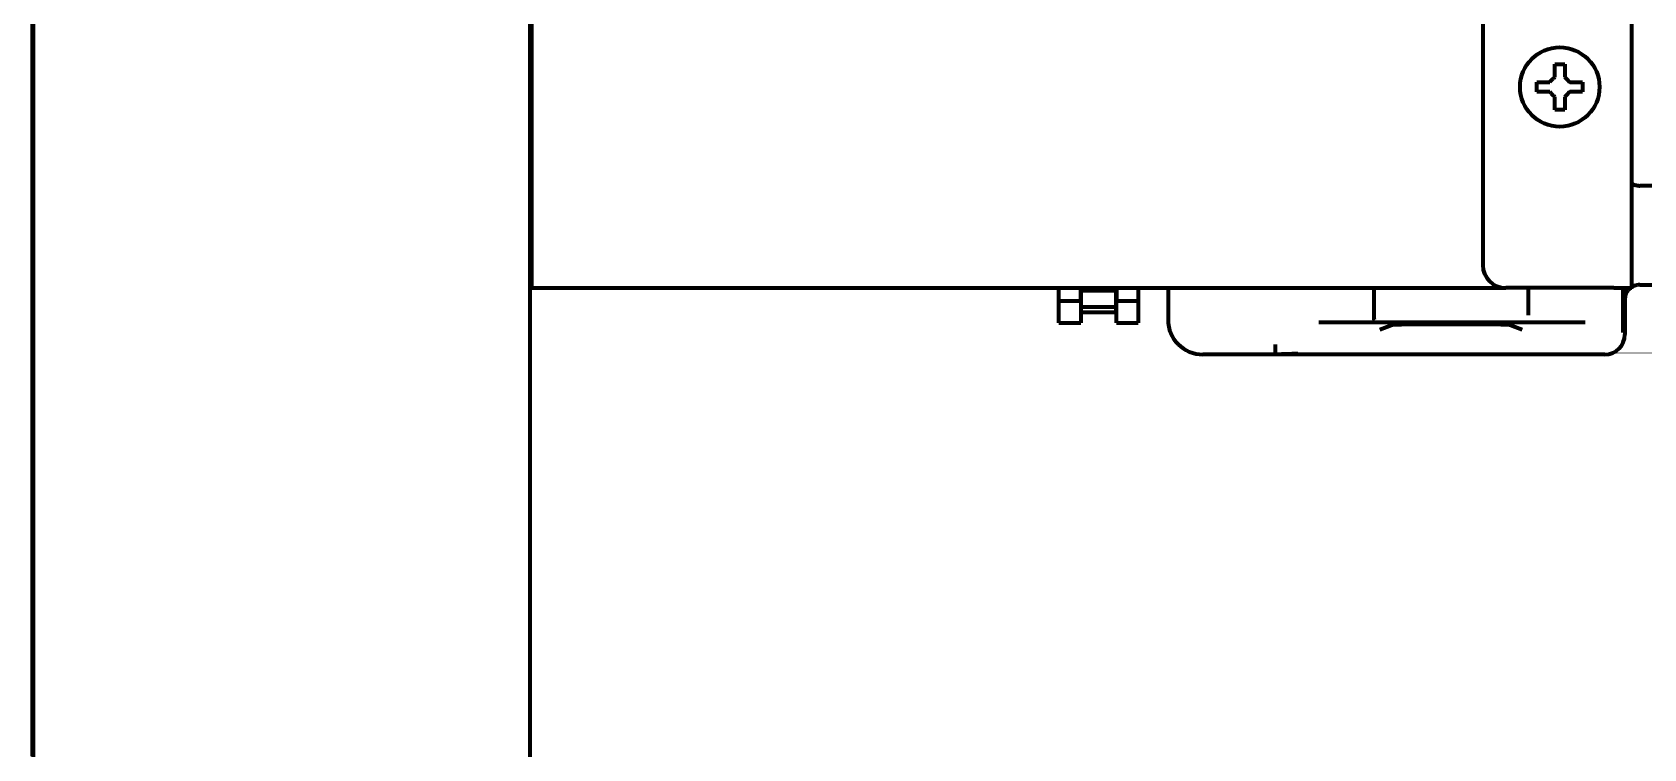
# Model space of a CAD drawing. Header units: inches. Extents: x -3022 to 7311, y 343 to 5680.
# Drawn here: x 2770.8 to 2933.1, y 2125.5 to 2197.8 of the extents above; entities that cross this region are included whole.
import ezdxf

# ---------------------------------------------------------------- set-up
doc = ezdxf.new("R2010")
doc.units = ezdxf.units.IN

msp = doc.modelspace()

# ---------------------------------------------------------------- linework, layer by layer
at = {"linetype": 'Continuous', "lineweight": 70}
for p, q in [((2931.92, 2171.99), (2931.92, 2212.49)), ((2916.92, 2210.19), (2916.92, 2174.29)), ((2770.92, 2205.19), (2770.92, 2124.74)), ((2770.82, 2201.85), (2770.82, 2124.79)), ((2820.92, 2202.3), (2820.92, 2124.74)), ((2821.12, 2202.29), (2821.12, 2171.99)), ((2922.37, 2192.24), (2922.37, 2192.74)), ((2922.37, 2191.74), (2922.37, 2192.24)), ((2926.97, 2192.74), (2926.97, 2192.24)), ((2926.97, 2192.24), (2926.97, 2191.74)), ((2939.22, 2182.29), (2932.72, 2182.29)), ((2821.12, 2171.99), (2822.72, 2171.99)), ((2822.72, 2171.99), (2919.22, 2171.99)), ((2874.22, 2170.69), (2874.22, 2171.99)), ((2876.42, 2170.69), (2876.42, 2171.99)), ((2876.47, 2171.68), (2876.47, 2172.02)), ((2879.97, 2172.02), (2879.97, 2171.68)), ((2880.02, 2171.99), (2880.02, 2170.69)), ((2882.22, 2171.99), (2882.22, 2170.69)), ((2885.22, 2171.99), (2885.22, 2168.79)), ((2905.93, 2171.99), (2905.93, 2169.24)), ((2930.12, 2171.99), (2919.22, 2171.99)), ((2921.51, 2169.24), (2921.51, 2171.99)), ((2930.12, 2171.99), (2931.92, 2171.99)), ((2931.02, 2171.99), (2931.02, 2167.49)), ((2932.72, 2172.29), (2939.22, 2172.29)), ((2874.22, 2170.69), (2876.42, 2170.69)), ((2874.22, 2170.44), (2874.22, 2170.69)), ((2874.22, 2168.46), (2874.22, 2170.44)), ((2876.42, 2170.69), (2876.42, 2170.44)), ((2876.42, 2170.44), (2876.42, 2168.46)), ((2876.47, 2171.48), (2876.47, 2171.68)), ((2879.97, 2171.68), (2876.47, 2171.68)), ((2876.47, 2170.08), (2876.47, 2171.48)), ((2879.97, 2171.68), (2879.97, 2171.48)), ((2879.97, 2171.48), (2879.97, 2170.08)), ((2880.02, 2170.69), (2882.22, 2170.69)), ((2880.02, 2170.44), (2880.02, 2170.69)), ((2880.02, 2168.46), (2880.02, 2170.44)), ((2882.22, 2170.69), (2882.22, 2170.44)), ((2882.22, 2170.44), (2882.22, 2168.46)), ((2931.22, 2170.79), (2931.22, 2167.29)), ((2876.47, 2169.56), (2876.47, 2170.08)), ((2876.47, 2170.08), (2879.97, 2170.08)), ((2876.47, 2169.56), (2879.97, 2169.56)), ((2879.97, 2170.08), (2879.97, 2169.56)), ((2927.22, 2168.49), (2900.39, 2168.49)), ((2908.72, 2168.29), (2908.72, 2168.49)), ((2918.72, 2168.49), (2918.72, 2168.29)), ((2874.22, 2168.46), (2876.42, 2168.46)), ((2880.02, 2168.46), (2882.22, 2168.46)), ((2907.97, 2168.29), (2906.56, 2167.77)), ((2907.97, 2168.29), (2907.96, 2168.29)), ((2907.97, 2168.29), (2908.26, 2168.29)), ((2918.72, 2168.29), (2908.72, 2168.29)), ((2919.18, 2168.29), (2919.47, 2168.29)), ((2920.87, 2167.77), (2919.47, 2168.29)), ((2919.47, 2168.29), (2919.47, 2168.29)), ((2929.22, 2165.29), (2888.72, 2165.29))]:
    msp.add_line(p, q, dxfattribs=at)
msp.add_circle((2924.67, 2192.24), 4, dxfattribs=at)
msp.add_arc((2919.22, 2174.29), 2.3, 180, 270, dxfattribs=at)
for centre, major_axis, ratio, start_param, end_param in [((2931.22, 2177.29), (0, 6.5), 0.034921, 2.524195, 3.133536), ((2888.72, 2168.79), (-2.48, -2.48), 0.998783, 5.498396, 7.067974), ((2906, 2169.24), (0, 0.5), 0.140541, 1.570796, 3.124139), ((2907.92, 2168.2), (0, 0.3), 0.140541, 5.034567, 6.265732), ((2919.51, 2168.2), (0, 0.3), 0.140541, 0.017453, 1.248618), ((2908.26, 2168.31), (0.5, 0), 0.034921, 4.712389, 5.871188), ((2919.18, 2168.31), (0.5, 0), 0.034921, 3.55359, 4.712389), ((2929.22, 2167.29), (1.42, -1.42), 0.998783, 5.498396, 7.067974)]:
    msp.add_ellipse(centre, major_axis=major_axis, ratio=ratio, start_param=start_param, end_param=end_param, dxfattribs=at)
for points in [[(2924.17, 2193.24), (2924.17, 2193.3), (2924.17, 2193.4), (2924.17, 2193.57), (2924.17, 2193.72), (2924.17, 2193.88), (2924.17, 2194.03), (2924.17, 2194.19), (2924.17, 2194.35), (2924.17, 2194.48), (2924.17, 2194.54)], [(2924.17, 2194.54), (2924.33, 2194.54), (2924.67, 2194.54), (2925, 2194.54), (2925.17, 2194.54)], [(2923.67, 2192.74), (2923.69, 2192.77), (2923.74, 2192.81), (2923.81, 2192.88), (2923.88, 2192.96), (2923.95, 2193.03), (2924.02, 2193.1), (2924.1, 2193.17), (2924.14, 2193.22), (2924.17, 2193.24)], [(2925.17, 2193.24), (2925.19, 2193.22), (2925.25, 2193.16), (2925.32, 2193.09), (2925.39, 2193.02), (2925.46, 2192.95), (2925.53, 2192.88), (2925.6, 2192.81), (2925.64, 2192.76), (2925.67, 2192.74)], [(2923.67, 2191.74), (2923.61, 2191.74), (2923.51, 2191.74), (2923.34, 2191.74), (2923.19, 2191.74), (2923.03, 2191.74), (2922.88, 2191.74), (2922.72, 2191.74), (2922.56, 2191.74), (2922.43, 2191.74), (2922.37, 2191.74)], [(2924.17, 2191.24), (2924.14, 2191.27), (2924.09, 2191.32), (2924.02, 2191.39), (2923.95, 2191.46), (2923.88, 2191.53), (2923.81, 2191.6), (2923.74, 2191.67), (2923.69, 2191.72), (2923.67, 2191.74)], [(2925.67, 2191.74), (2925.64, 2191.72), (2925.6, 2191.67), (2925.53, 2191.6), (2925.45, 2191.53), (2925.38, 2191.46), (2925.31, 2191.38), (2925.24, 2191.31), (2925.19, 2191.27), (2925.17, 2191.24)], [(2925.17, 2191.24), (2925.17, 2191.19), (2925.17, 2191.08), (2925.17, 2190.92), (2925.17, 2190.76), (2925.17, 2190.6), (2925.17, 2190.45), (2925.17, 2190.3), (2925.17, 2190.13), (2925.17, 2190.01), (2925.17, 2189.94)], [(2925.67, 2192.74), (2925.72, 2192.74), (2925.83, 2192.74), (2925.99, 2192.74), (2926.15, 2192.74), (2926.31, 2192.74), (2926.46, 2192.74), (2926.61, 2192.74), (2926.78, 2192.74), (2926.9, 2192.74), (2926.97, 2192.74)], [(2925.17, 2189.94), (2925, 2189.94), (2924.67, 2189.94), (2924.33, 2189.94), (2924.17, 2189.94)]]:
    msp.add_open_spline(points, degree=3, dxfattribs=at)
for points, degree, knots in [([(2925.17, 2194.54), (2925.17, 2194.34), (2925.17, 2194.13), (2925.17, 2193.8), (2925.17, 2193.69), (2925.17, 2193.47), (2925.17, 2193.36), (2925.17, 2193.24)], 3, [0, 0, 0, 0, 0.5, 0.5, 0.75, 0.75, 1, 1, 1, 1]), ([(2922.37, 2192.74), (2922.57, 2192.74), (2922.78, 2192.74), (2923.11, 2192.74), (2923.22, 2192.74), (2923.44, 2192.74), (2923.55, 2192.74), (2923.67, 2192.74)], 3, [0, 0, 0, 0, 0.5, 0.5, 0.75, 0.75, 1, 1, 1, 1]), ([(2924.17, 2189.94), (2924.17, 2190.14), (2924.17, 2190.35), (2924.17, 2190.68), (2924.17, 2190.79), (2924.17, 2191.01), (2924.17, 2191.13), (2924.17, 2191.24)], 3, [0, 0, 0, 0, 0.5, 0.5, 0.75, 0.75, 1, 1, 1, 1]), ([(2926.97, 2191.74), (2926.77, 2191.74), (2926.56, 2191.74), (2926.23, 2191.74), (2926.12, 2191.74), (2925.9, 2191.74), (2925.78, 2191.74), (2925.67, 2191.74)], 3, [0, 0, 0, 0, 0.5, 0.5, 0.75, 0.75, 1, 1, 1, 1]), ([(2931.92, 2182.52), (2931.93, 2182.52), (2931.94, 2182.51), (2931.97, 2182.49), (2931.99, 2182.48), (2932.05, 2182.45), (2932.14, 2182.4), (2932.23, 2182.37), (2932.31, 2182.35), (2932.33, 2182.34), (2932.38, 2182.33), (2932.4, 2182.33), (2932.47, 2182.31), (2932.52, 2182.3), (2932.6, 2182.3), (2932.63, 2182.29), (2932.67, 2182.29), (2932.69, 2182.29), (2932.69, 2182.29), (2932.71, 2182.29), (2932.71, 2182.29), (2932.72, 2182.29)], 3, [0, 0, 0, 0, 0.040391, 0.040391, 0.127628, 0.127628, 0.302102, 0.476577, 0.476577, 0.563814, 0.563814, 0.651051, 0.651051, 0.825526, 0.825526, 0.912763, 0.956381, 0.956381, 0.978191, 0.978191, 1, 1, 1, 1]), ([(2932.72, 2172.29), (2932.71, 2172.29), (2932.71, 2172.29), (2932.69, 2172.29), (2932.69, 2172.29), (2932.67, 2172.29), (2932.63, 2172.29), (2932.6, 2172.29), (2932.52, 2172.28), (2932.47, 2172.27), (2932.4, 2172.26), (2932.38, 2172.25), (2932.33, 2172.24), (2932.31, 2172.23), (2932.23, 2172.21), (2932.14, 2172.18), (2932.05, 2172.14), (2931.99, 2172.1), (2931.97, 2172.09), (2931.93, 2172.07), (2931.9, 2172.05), (2931.8, 2171.98), (2931.73, 2171.92), (2931.62, 2171.82), (2931.59, 2171.78), (2931.54, 2171.72), (2931.53, 2171.7), (2931.5, 2171.67), (2931.48, 2171.64), (2931.42, 2171.54), (2931.37, 2171.46), (2931.32, 2171.34), (2931.31, 2171.32), (2931.3, 2171.27), (2931.29, 2171.25), (2931.27, 2171.18), (2931.26, 2171.13), (2931.23, 2170.99), (2931.22, 2170.89), (2931.22, 2170.79)], 3, [0, 0, 0, 0, 0.007813, 0.007813, 0.015625, 0.015625, 0.03125, 0.0625, 0.0625, 0.125, 0.125, 0.15625, 0.15625, 0.1875, 0.1875, 0.25, 0.3125, 0.3125, 0.34375, 0.34375, 0.375, 0.375, 0.5, 0.5, 0.5625, 0.5625, 0.59375, 0.59375, 0.625, 0.625, 0.75, 0.75, 0.78125, 0.78125, 0.8125, 0.8125, 0.875, 0.875, 1, 1, 1, 1]), ([(2898.28, 2165.35), (2898.12, 2165.35), (2898.03, 2165.34), (2897.88, 2165.34), (2897.46, 2165.32), (2896.91, 2165.31), (2896.63, 2165.31)], 2, [0, 0, 0, 0.16667, 0.16667, 0.33334, 0.666681, 1, 1, 1])]:
    msp.add_open_spline(points, degree=degree, knots=knots, dxfattribs=at)
msp.add_rational_spline([(2896.01, 2166.3), (2896.01, 2165.73), (2896.01, 2165.32), (2896.01, 2165.3)], [1, 0.812892454802, 0.812892454802, 1], degree=3, dxfattribs=at)

doc.saveas('drawing.dxf')
